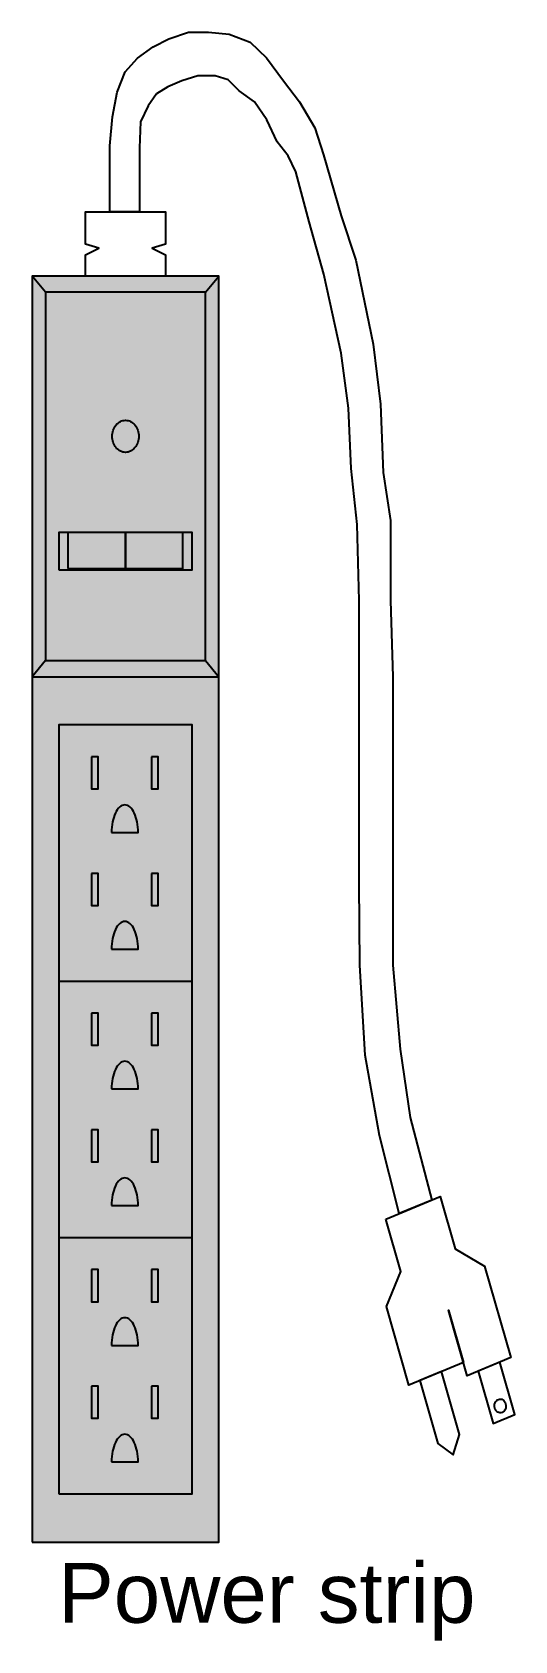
# Model space of a CAD drawing. Extents: x 2.81 to 3.71, y 2.57 to 5.56.
import ezdxf
from ezdxf.enums import TextEntityAlignment as Align

# ---------------------------------------------------------------- set-up
doc = ezdxf.new("R2010")
doc.units = 0
doc.header["$MEASUREMENT"] = 0
doc.layers.add('NETWORK', color=7, linetype='CONTINUOUS')
doc.styles.add('_NET_TEXT', font='arial.ttf')
doc.styles.get("Standard").update_dxf_attribs({"font": 'txt.shx'})

# ---------------------------------------------------------------- blocks, each defined once
blk = doc.blocks.new('POWER_STRIP', base_point=(3.248031, 4.158465))
at = {"layer": 'NETWORK', "color": 7, "linetype": 'CONTINUOUS'}
for points in [[(3.555046, 3.391211), (3.493971, 3.36624), (3.457362, 3.51138), (3.431049, 3.660242), (3.420753, 3.827712), (3.419609, 3.980295), (3.419609, 4.505034), (3.416177, 4.646453), (3.404736, 4.750656), (3.40016, 4.862303), (3.386432, 4.964645), (3.354399, 5.111647), (3.326942, 5.208407), (3.301773, 5.301446), (3.288044, 5.331218), (3.267452, 5.357269), (3.248003, 5.398206), (3.225122, 5.4317), (3.196521, 5.452168), (3.175929, 5.472637), (3.151904, 5.48008), (3.119871, 5.48008), (3.090126, 5.470776), (3.063813, 5.459611), (3.04322, 5.446586), (3.027204, 5.424257), (3.013475, 5.394484), (3.011187, 5.346104), (3.011187, 5.227015), (2.956273, 5.227015), (2.956273, 5.349826), (2.96085, 5.403788), (2.970002, 5.449377), (2.984874, 5.487523), (3.007755, 5.512644), (3.036928, 5.534042), (3.066101, 5.548929), (3.10271, 5.561024), (3.139892, 5.561024), (3.178217, 5.557302), (3.217114, 5.542416), (3.247431, 5.513574), (3.278892, 5.470776), (3.308637, 5.4317), (3.337238, 5.38332), (3.353255, 5.333079), (3.386432, 5.219572), (3.413889, 5.137697), (3.445922, 4.981392), (3.45965, 4.869746), (3.464226, 4.743213), (3.477955, 4.653896), (3.477955, 4.505034), (3.482531, 4.363615), (3.482531, 3.827712), (3.496259, 3.671407), (3.514564, 3.544874)], [(2.91083, 5.107925), (2.91083, 5.147622), (2.935617, 5.160027), (2.91083, 5.16747), (2.91083, 5.227015), (3.059555, 5.227015), (3.059555, 5.16747), (3.034767, 5.160027), (3.059555, 5.147622), (3.059555, 5.107925)], [(2.81168, 2.755906), (3.158705, 2.755906), (3.158705, 5.107925), (2.81168, 5.107925)], [(2.836467, 5.078153), (2.836467, 4.393387), (3.133917, 4.393387), (3.133917, 5.078153)], [(2.861255, 4.562346), (3.10913, 4.562346), (3.10913, 4.631567), (2.861255, 4.631567)], [(2.878296, 4.564579), (2.985192, 4.564579), (2.985192, 4.631567), (2.878296, 4.631567)], [(2.985192, 4.564579), (3.092088, 4.564579), (3.092088, 4.631567), (2.985192, 4.631567)], [(2.861255, 2.845223), (3.10913, 2.845223), (3.10913, 4.274298), (2.861255, 4.274298)], [(2.922097, 4.214753), (2.922097, 4.155208), (2.934491, 4.155208), (2.934491, 4.214753)], [(3.03364, 4.214753), (3.03364, 4.155208), (3.046034, 4.155208), (3.046034, 4.214753)], [(2.922097, 3.998226), (2.922097, 3.938682), (2.934491, 3.938682), (2.934491, 3.998226)], [(3.03364, 3.998226), (3.03364, 3.938682), (3.046034, 3.938682), (3.046034, 3.998226)], [(2.922097, 3.738395), (2.922097, 3.67885), (2.934491, 3.67885), (2.934491, 3.738395)], [(3.03364, 3.738395), (3.03364, 3.67885), (3.046034, 3.67885), (3.046034, 3.738395)], [(2.922097, 3.521868), (2.922097, 3.462323), (2.934491, 3.462323), (2.934491, 3.521868)], [(3.03364, 3.521868), (3.03364, 3.462323), (3.046034, 3.462323), (3.046034, 3.521868)], [(3.469273, 3.356065), (3.570527, 3.397941), (3.598419, 3.300648), (3.652866, 3.268751), (3.701677, 3.098487), (3.620673, 3.064987), (3.585809, 3.186604), (3.6137, 3.08931), (3.512446, 3.047434), (3.470609, 3.193374), (3.497165, 3.258772)], [(2.922097, 3.262036), (2.922097, 3.202491), (2.934491, 3.202491), (2.934491, 3.262036)], [(3.03364, 3.262036), (3.03364, 3.202491), (3.046034, 3.202491), (3.046034, 3.262036)], [(3.640924, 3.073362), (3.668816, 2.976068), (3.709318, 2.992819), (3.681426, 3.090112)], [(3.532697, 3.055809), (3.566167, 2.939057), (3.594786, 2.918244), (3.606669, 2.955807), (3.573199, 3.07256)], [(2.922097, 3.04551), (2.922097, 2.985965), (2.934491, 2.985965), (2.934491, 3.04551)], [(3.03364, 3.04551), (3.03364, 2.985965), (3.046034, 2.985965), (3.046034, 3.04551)]]:
    blk.add_lwpolyline(points, close=True, dxfattribs=at)
for points in [[(2.836467, 5.078153), (2.81168, 5.107925)], [(3.133917, 5.078153), (3.158705, 5.107925)], [(2.836467, 4.393387), (2.81168, 4.363615)], [(3.133917, 4.393387), (3.158705, 4.363615)], [(2.81168, 4.363615), (3.158705, 4.363615)], [(2.861255, 3.797939), (3.10913, 3.797939)], [(2.861255, 3.321581), (3.10913, 3.321581)]]:
    blk.add_lwpolyline(points, dxfattribs=at)
for points in [[(2.960405, 4.810201, -0.083213), (2.962292, 4.821594, -0.090797), (2.967665, 4.831253, -0.104087), (2.975706, 4.837707, -0.115929), (2.985192, 4.839973, -0.115929), (2.994678, 4.837707, -0.104087), (3.00272, 4.831253, -0.090797), (3.008093, 4.821594, -0.083213), (3.00998, 4.810201, -0.083213), (3.008093, 4.798808, -0.090797), (3.00272, 4.789149, -0.104087), (2.994678, 4.782695, -0.115929), (2.985192, 4.780429, -0.115929), (2.975706, 4.782695, -0.104087), (2.967665, 4.789149, -0.090797), (2.962292, 4.798808, -0.083213)], [(2.959278, 4.074011), (3.008853, 4.074011, 0.049306), (3.006966, 4.09369, 0.063106), (3.001593, 4.110374, 0.103303), (2.993551, 4.121521, 0.179362), (2.984066, 4.125436, 0.179362), (2.97458, 4.121521, 0.103303), (2.966538, 4.110374, 0.063106), (2.961165, 4.09369, 0.049306)], [(2.959278, 3.857484), (3.008853, 3.857484, 0.049306), (3.006966, 3.877164, 0.063106), (3.001593, 3.893847, 0.103303), (2.993551, 3.904995, 0.179362), (2.984066, 3.908909, 0.179362), (2.97458, 3.904995, 0.103303), (2.966538, 3.893847, 0.063106), (2.961165, 3.877164, 0.049306)], [(2.959278, 3.597652), (3.008853, 3.597652, 0.049306), (3.006966, 3.617332, 0.063106), (3.001593, 3.634016, 0.103303), (2.993551, 3.645163, 0.179362), (2.984066, 3.649077, 0.179362), (2.97458, 3.645163, 0.103303), (2.966538, 3.634016, 0.063106), (2.961165, 3.617332, 0.049306)], [(2.959278, 3.381126), (3.008853, 3.381126, 0.049306), (3.006966, 3.400805, 0.063106), (3.001593, 3.417489, 0.103303), (2.993551, 3.428636, 0.179362), (2.984066, 3.432551, 0.179362), (2.97458, 3.428636, 0.103303), (2.966538, 3.417489, 0.063106), (2.961165, 3.400805, 0.049306)], [(2.959278, 3.121294), (3.008853, 3.121294, 0.049306), (3.006966, 3.140974, 0.063106), (3.001593, 3.157657, 0.103303), (2.993551, 3.168805, 0.179362), (2.984066, 3.172719, 0.179362), (2.97458, 3.168805, 0.103303), (2.966538, 3.157657, 0.063106), (2.961165, 3.140974, 0.049306)], [(3.671968, 3.004579, -0.082704), (3.671405, 3.009552, -0.083909), (3.672469, 3.014405, -0.09259), (3.674998, 3.0184, -0.1063), (3.678607, 3.020929, -0.116899), (3.682748, 3.021605, -0.114647), (3.686788, 3.020328, -0.101851), (3.690114, 3.01729, -0.089154), (3.692219, 3.012955, -0.082704), (3.692783, 3.007982, -0.083909), (3.691719, 3.003128, -0.09259), (3.68919, 2.999133, -0.1063), (3.68558, 2.996605, -0.116899), (3.68144, 2.995928, -0.114647), (3.677399, 2.997206, -0.101851), (3.674073, 3.000244, -0.089154)], [(2.959278, 2.904768), (3.008853, 2.904768, 0.049306), (3.006966, 2.924447, 0.063106), (3.001593, 2.941131, 0.103303), (2.993551, 2.952278, 0.179362), (2.984066, 2.956192, 0.179362), (2.97458, 2.952278, 0.103303), (2.966538, 2.941131, 0.063106), (2.961165, 2.924447, 0.049306)]]:
    blk.add_lwpolyline(points, format="xyb", close=True, dxfattribs=at)
at = {"layer": 'NETWORK', "color": 253}
for points in [[(3.158705, 2.755906), (3.158705, 5.107925), (2.81168, 5.107925)], [(3.158705, 2.755906), (2.81168, 5.107925), (2.81168, 2.755906)], [(2.985192, 4.564579), (2.985192, 4.631567), (2.878296, 4.631567)], [(2.985192, 4.564579), (2.878296, 4.631567), (2.878296, 4.564579)]]:
    blk.add_solid(points, dxfattribs=at)
at = {"layer": 'NETWORK', "color": 7, "style": '_NET_TEXT'}
blk.add_text('Power strip', height=0.111111, dxfattribs=at).set_placement((3.248031, 2.661461), align=Align.MIDDLE_CENTER)
at = {"layer": 'NETWORK', "flags": 1}
for tag, p in [('MANUFACTURER', (3.248031, 51.783465)), ('PRODUCTNUMBER', (3.248031, 42.258465)), ('PARTNUMBER', (3.248031, 32.733465)), ('PRODUCTDESCRIPTION', (3.248031, 23.208465)), ('ASSETNUMBER', (3.248031, 13.683465)), ('SERIALNUMBER', (3.248031, 4.158465)), ('LOCATION', (3.248031, -5.366535)), ('BUILDING', (3.248031, -14.891535)), ('ROOM', (3.248031, -24.416535)), ('DEPARTMENT', (3.248031, -33.941535))]:
    blk.add_attdef(tag, p, '', height=6.35, dxfattribs=at)

msp = doc.modelspace()

# ---------------------------------------------------------------- block references
at = {"layer": 'NETWORK'}
msp.add_blockref('POWER_STRIP', (3.248031, 4.158465), dxfattribs=at)

doc.saveas('drawing.dxf')
